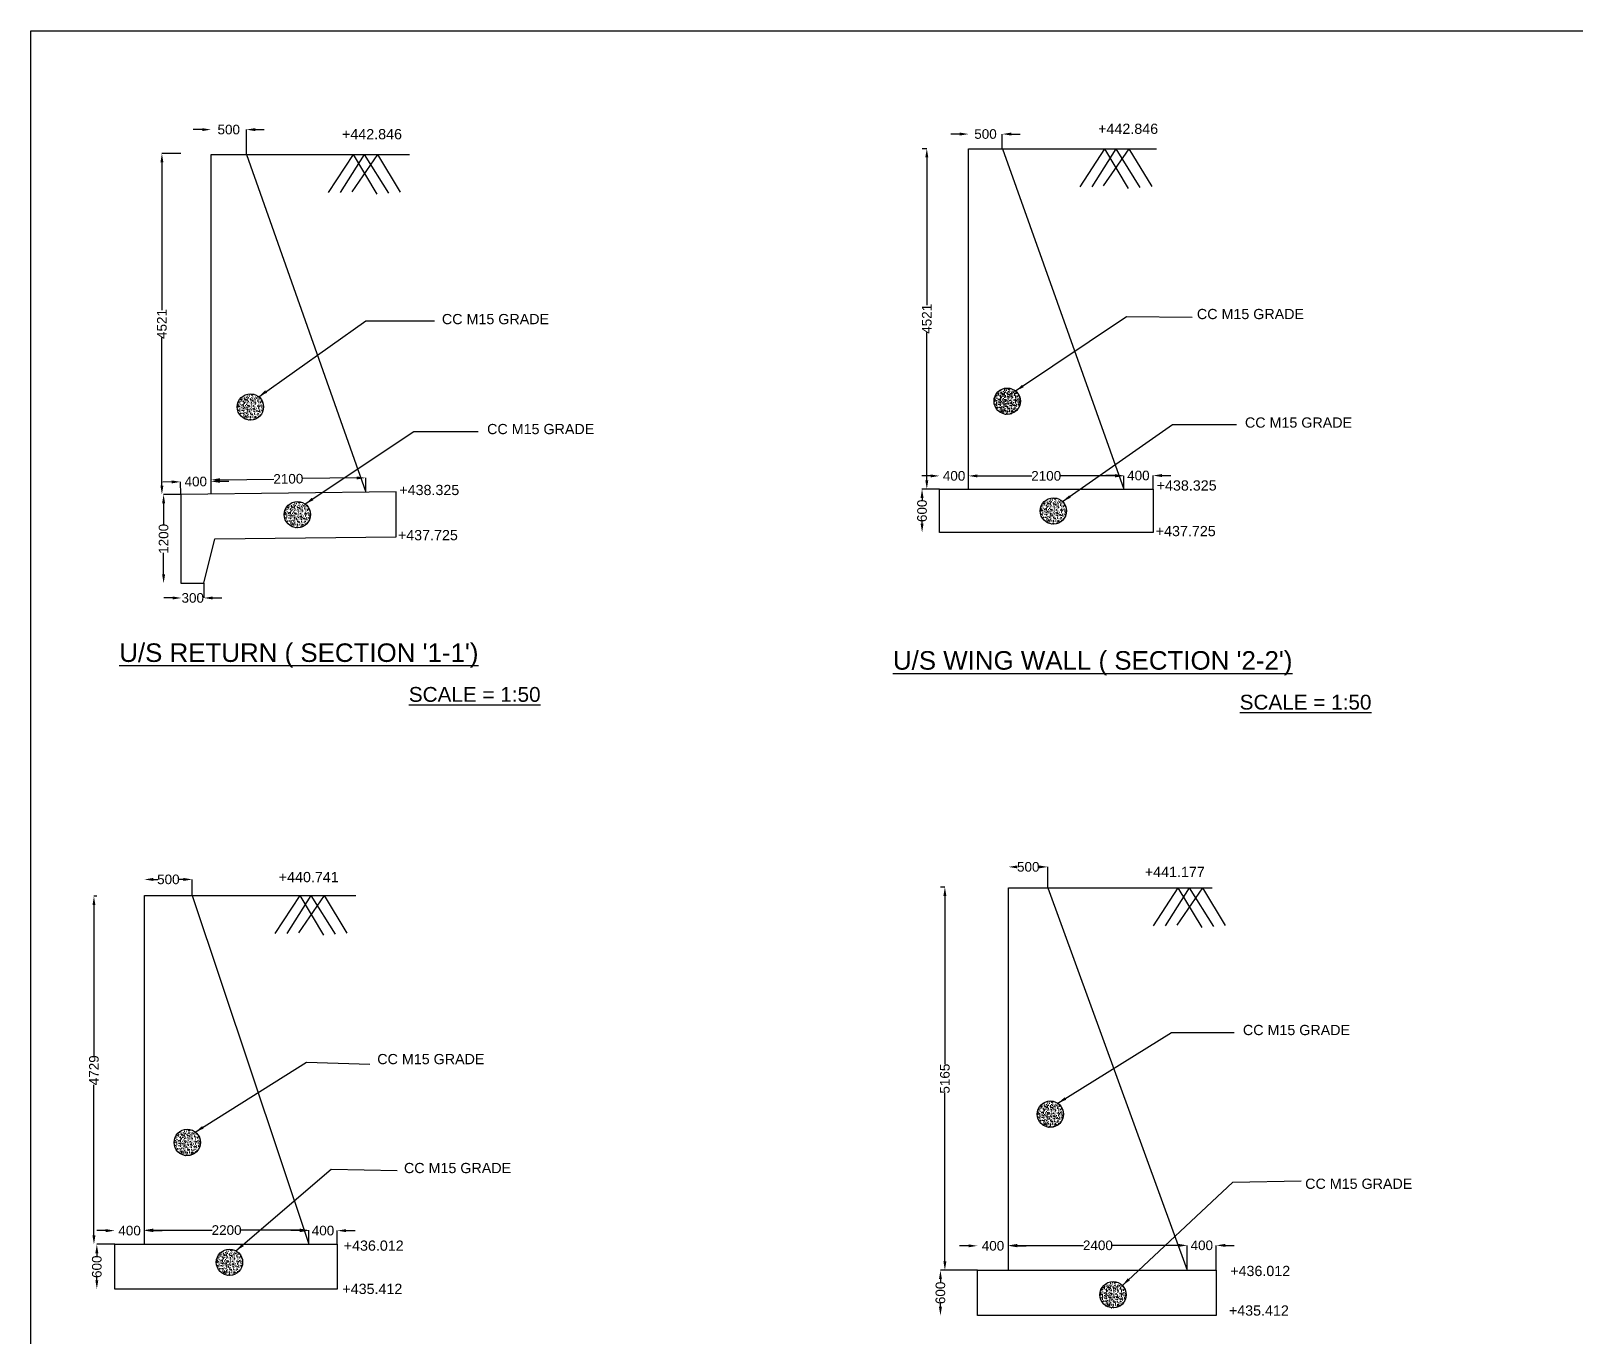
# Model space of a CAD drawing. Header units: millimetres. Extents: x 2050 to 43727, y 1397 to 31548.
# Drawn here: x 2050 to 22889, y 13936 to 31548 of the extents above; entities that cross this region are included whole.
import ezdxf

# ---------------------------------------------------------------- set-up
doc = ezdxf.new("R2010")
doc.units = ezdxf.units.MM
doc.header["$MEASUREMENT"] = 0
for name, color, linetype in [('DIM', 7, 'Continuous'), ('DWG', 7, 'Continuous'), ('TXT', 7, 'Continuous')]:
    doc.layers.add(name, color=color, linetype=linetype)
doc.styles.get("Standard").update_dxf_attribs({"font": 'arial.ttf'})
doc.dimstyles.new('Civil', dxfattribs={"dimtxt": 130, "dimasz": 120, "dimexe": 0.1, "dimexo": 0.0625, "dimgap": 0.09, "dimtad": 0, "dimdec": 0, "dimzin": 12, "dimdsep": 46, "dimtxsty": 'Standard', "dimcen": 0.1, "dimse1": 1, "dimadec": 0, "dimazin": 2, "dimtfac": 1, "dimtdec": 0, "dimtofl": 0, "dimtmove": 0, "dimatfit": 3, "dimfxl": 1, "dimfrac": 1, "dimtolj": 1, "dimtzin": 0, "dimarcsym": 0})

# ---------------------------------------------------------------- blocks, each defined once
blk = doc.blocks.new('*D2')
at = {"layer": 'Defpoints', "color": 0, "transparency": 16777216}
for p in [(4071, 25463), (4073, 25293), (4482, 25298)]:
    blk.add_point(p, dxfattribs=at)
at = {"layer": 'DIM', "color": 0, "lineweight": -2, "transparency": 16777216}
for p, q in [((3951, 25462), (3831, 25460)), ((4073, 25293), (4071, 25463)), ((4600, 25470), (4720, 25472))]:
    blk.add_line(p, q, dxfattribs=at)
at = {"layer": 'DIM', "color": 0, "transparency": 16777216}
for points in [[(3950, 25482), (3951, 25442), (4071, 25463)], [(4600, 25490), (4601, 25450), (4480, 25469)]]:
    blk.add_solid(points, dxfattribs=at)
at = {"layer": 'DIM', "color": 0, "transparency": 16777216, "insert": (4275, 25466), "char_height": 130, "attachment_point": 5, "rotation": 0.7259}
blk.add_mtext('\\A1;400', dxfattribs=at)
blk = doc.blocks.new('*D3')
at = {"layer": 'Defpoints', "color": 0, "transparency": 16777216}
for p in [(6568, 25517), (4482, 25298), (6570, 25325)]:
    blk.add_point(p, dxfattribs=at)
at = {"layer": 'DIM', "color": 0, "lineweight": -2, "transparency": 16777216}
for p, q in [((4600, 25492), (5329, 25501)), ((6448, 25515), (5719, 25506)), ((6570, 25325), (6568, 25517))]:
    blk.add_line(p, q, dxfattribs=at)
at = {"layer": 'DIM', "color": 0, "transparency": 16777216}
for points in [[(4600, 25512), (4600, 25472), (4480, 25490)], [(6448, 25535), (6448, 25495), (6568, 25517)]]:
    blk.add_solid(points, dxfattribs=at)
at = {"layer": 'DIM', "color": 0, "transparency": 16777216, "insert": (5524, 25503), "char_height": 130, "attachment_point": 5, "rotation": 0.7259}
blk.add_mtext('\\A1;2100', dxfattribs=at)
blk = doc.blocks.new('*D4')
at = {"layer": 'Defpoints', "color": 0, "transparency": 16777216}
for p in [(3841, 25293), (4073, 25293), (4073, 24094)]:
    blk.add_point(p, dxfattribs=at)
at = {"layer": 'DIM', "color": 0, "lineweight": -2, "transparency": 16777216}
for p, q in [((4073, 25293), (3841, 25293)), ((3841, 25173), (3841, 24881)), ((3841, 24214), (3841, 24506))]:
    blk.add_line(p, q, dxfattribs=at)
at = {"layer": 'DIM', "color": 0, "transparency": 16777216}
for points in [[(3821, 25173), (3861, 25173), (3841, 25293)], [(3821, 24214), (3861, 24214), (3841, 24094)]]:
    blk.add_solid(points, dxfattribs=at)
at = {"layer": 'DIM', "color": 0, "transparency": 16777216, "insert": (3841, 24694), "char_height": 130, "attachment_point": 5, "rotation": 90}
blk.add_mtext('\\A1;1200', dxfattribs=at)
blk = doc.blocks.new('*D5')
at = {"layer": 'Defpoints', "color": 0, "transparency": 16777216}
for p in [(3818, 29893), (4073, 29893), (4073, 25293)]:
    blk.add_point(p, dxfattribs=at)
at = {"layer": 'DIM', "color": 0, "lineweight": -2, "transparency": 16777216}
for p, q in [((4073, 29893), (3818, 29893)), ((3818, 29773), (3818, 27778)), ((3818, 25413), (3818, 27409))]:
    blk.add_line(p, q, dxfattribs=at)
at = {"layer": 'DIM', "color": 0, "transparency": 16777216}
for points in [[(3798, 29773), (3838, 29773), (3818, 29893)], [(3798, 25413), (3838, 25413), (3818, 25293)]]:
    blk.add_solid(points, dxfattribs=at)
at = {"layer": 'DIM', "color": 0, "transparency": 16777216, "insert": (3818, 27593), "char_height": 130, "attachment_point": 5, "rotation": 90}
blk.add_mtext('\\A1;4521', dxfattribs=at)
blk = doc.blocks.new('*D6')
at = {"layer": 'Defpoints', "color": 0, "transparency": 16777216}
for p in [(4958, 30216), (4482, 29879), (4958, 29879)]:
    blk.add_point(p, dxfattribs=at)
at = {"layer": 'DIM', "color": 0, "lineweight": -2, "transparency": 16777216}
for p, q in [((4362, 30216), (4242, 30216)), ((4958, 29879), (4958, 30216)), ((5078, 30216), (5198, 30216))]:
    blk.add_line(p, q, dxfattribs=at)
at = {"layer": 'DIM', "color": 0, "transparency": 16777216}
for points in [[(4362, 30236), (4362, 30196), (4482, 30216)], [(5078, 30236), (5078, 30196), (4958, 30216)]]:
    blk.add_solid(points, dxfattribs=at)
at = {"layer": 'DIM', "color": 0, "transparency": 16777216, "insert": (4720, 30216), "char_height": 130, "attachment_point": 5}
blk.add_mtext('\\A1;500', dxfattribs=at)
blk = doc.blocks.new('*D7')
at = {"layer": 'Defpoints', "color": 0, "transparency": 16777216}
for p in [(4083, 24094), (4385, 24094), (4385, 23896)]:
    blk.add_point(p, dxfattribs=at)
at = {"layer": 'DIM', "color": 0, "lineweight": -2, "transparency": 16777216}
for p, q in [((4385, 24094), (4385, 23896)), ((3963, 23896), (3843, 23896)), ((4505, 23896), (4625, 23896))]:
    blk.add_line(p, q, dxfattribs=at)
at = {"layer": 'DIM', "color": 0, "transparency": 16777216}
for points in [[(3963, 23916), (3963, 23876), (4083, 23896)], [(4505, 23916), (4505, 23876), (4385, 23896)]]:
    blk.add_solid(points, dxfattribs=at)
at = {"layer": 'DIM', "color": 0, "transparency": 16777216, "insert": (4234, 23896), "char_height": 130, "attachment_point": 5}
blk.add_mtext('\\A1;300', dxfattribs=at)
blk = doc.blocks.new('*D8')
at = {"layer": 'Defpoints', "color": 0, "transparency": 16777216}
for p in [(14704, 25543), (14312, 25365), (14704, 25365)]:
    blk.add_point(p, dxfattribs=at)
at = {"layer": 'DIM', "color": 0, "lineweight": -2, "transparency": 16777216}
for p, q in [((14192, 25543), (14072, 25543)), ((14704, 25365), (14704, 25543)), ((14824, 25543), (14944, 25543))]:
    blk.add_line(p, q, dxfattribs=at)
at = {"layer": 'DIM', "color": 0, "transparency": 16777216}
for points in [[(14192, 25563), (14192, 25523), (14312, 25543)], [(14824, 25563), (14824, 25523), (14704, 25543)]]:
    blk.add_solid(points, dxfattribs=at)
at = {"layer": 'DIM', "color": 0, "transparency": 16777216, "insert": (14508, 25543), "char_height": 130, "attachment_point": 5}
blk.add_mtext('\\A1;400', dxfattribs=at)
blk = doc.blocks.new('*D9')
at = {"layer": 'Defpoints', "color": 0, "transparency": 16777216}
for p in [(16798, 25543), (14704, 25365), (16798, 25365)]:
    blk.add_point(p, dxfattribs=at)
at = {"layer": 'DIM', "color": 0, "lineweight": -2, "transparency": 16777216}
for p, q in [((14824, 25543), (15556, 25543)), ((16678, 25543), (15946, 25543)), ((16798, 25365), (16798, 25543))]:
    blk.add_line(p, q, dxfattribs=at)
at = {"layer": 'DIM', "color": 0, "transparency": 16777216}
for points in [[(14824, 25563), (14824, 25523), (14704, 25543)], [(16678, 25563), (16678, 25523), (16798, 25543)]]:
    blk.add_solid(points, dxfattribs=at)
at = {"layer": 'DIM', "color": 0, "transparency": 16777216, "insert": (15751, 25543), "char_height": 130, "attachment_point": 5}
blk.add_mtext('\\A1;2100', dxfattribs=at)
blk = doc.blocks.new('*D10')
at = {"layer": 'Defpoints', "color": 0, "transparency": 16777216}
for p in [(17193, 25548), (16798, 25365), (17193, 25365)]:
    blk.add_point(p, dxfattribs=at)
at = {"layer": 'DIM', "color": 0, "lineweight": -2, "transparency": 16777216}
for p, q in [((16678, 25548), (16558, 25548)), ((17193, 25365), (17193, 25548)), ((17313, 25548), (17433, 25548))]:
    blk.add_line(p, q, dxfattribs=at)
at = {"layer": 'DIM', "color": 0, "transparency": 16777216}
for points in [[(16678, 25568), (16678, 25528), (16798, 25548)], [(17313, 25568), (17313, 25528), (17193, 25548)]]:
    blk.add_solid(points, dxfattribs=at)
at = {"layer": 'DIM', "color": 0, "transparency": 16777216, "insert": (16995, 25548), "char_height": 130, "attachment_point": 5}
blk.add_mtext('\\A1;400', dxfattribs=at)
blk = doc.blocks.new('*D11')
at = {"layer": 'Defpoints', "color": 0, "transparency": 16777216}
for p in [(14076, 25365), (14312, 25365), (14312, 24779)]:
    blk.add_point(p, dxfattribs=at)
at = {"layer": 'DIM', "color": 0, "lineweight": -2, "transparency": 16777216}
for p, q in [((14312, 25365), (14075, 25365)), ((14076, 25245), (14076, 25216)), ((14076, 24899), (14076, 24928))]:
    blk.add_line(p, q, dxfattribs=at)
at = {"layer": 'DIM', "color": 0, "transparency": 16777216}
for points in [[(14056, 25245), (14096, 25245), (14076, 25365)], [(14056, 24899), (14096, 24899), (14076, 24779)]]:
    blk.add_solid(points, dxfattribs=at)
at = {"layer": 'DIM', "color": 0, "transparency": 16777216, "insert": (14076, 25072), "char_height": 130, "attachment_point": 5, "rotation": 90}
blk.add_mtext('\\A1;600', dxfattribs=at)
blk = doc.blocks.new('*D12')
at = {"layer": 'Defpoints', "color": 0, "transparency": 16777216}
for p in [(14075, 29961), (14140, 29961), (14075, 25365)]:
    blk.add_point(p, dxfattribs=at)
at = {"layer": 'DIM', "color": 0, "lineweight": -2, "transparency": 16777216}
for p, q in [((14076, 29961), (14140, 29961)), ((14140, 29841), (14140, 27848)), ((14140, 25485), (14140, 27479))]:
    blk.add_line(p, q, dxfattribs=at)
at = {"layer": 'DIM', "color": 0, "transparency": 16777216}
for points in [[(14120, 29841), (14160, 29841), (14140, 29961)], [(14120, 25485), (14160, 25485), (14140, 25365)]]:
    blk.add_solid(points, dxfattribs=at)
at = {"layer": 'DIM', "color": 0, "transparency": 16777216, "insert": (14140, 27663), "char_height": 130, "attachment_point": 5, "rotation": 90}
blk.add_mtext('\\A1;4521', dxfattribs=at)
blk = doc.blocks.new('*D13')
at = {"layer": 'Defpoints', "color": 0, "transparency": 16777216}
for p in [(15159, 30156), (14704, 29958), (15159, 29958)]:
    blk.add_point(p, dxfattribs=at)
at = {"layer": 'DIM', "color": 0, "lineweight": -2, "transparency": 16777216}
for p, q in [((14584, 30156), (14464, 30156)), ((15159, 29958), (15159, 30156)), ((15279, 30156), (15399, 30156))]:
    blk.add_line(p, q, dxfattribs=at)
at = {"layer": 'DIM', "color": 0, "transparency": 16777216}
for points in [[(14584, 30176), (14584, 30136), (14704, 30156)], [(15279, 30176), (15279, 30136), (15159, 30156)]]:
    blk.add_solid(points, dxfattribs=at)
at = {"layer": 'DIM', "color": 0, "transparency": 16777216, "insert": (14932, 30156), "char_height": 130, "attachment_point": 5}
blk.add_mtext('\\A1;500', dxfattribs=at)
blk = doc.blocks.new('*D20')
at = {"layer": 'Defpoints', "color": 0, "transparency": 16777216}
for p in [(2940, 15175), (3181, 15175), (3181, 14570)]:
    blk.add_point(p, dxfattribs=at)
at = {"layer": 'DIM', "color": 0, "lineweight": -2, "transparency": 16777216}
for p, q in [((3181, 15175), (2940, 15175)), ((2940, 15055), (2940, 15016)), ((2940, 14690), (2940, 14729))]:
    blk.add_line(p, q, dxfattribs=at)
at = {"layer": 'DIM', "color": 0, "transparency": 16777216}
for points in [[(2920, 15055), (2960, 15055), (2940, 15175)], [(2920, 14690), (2960, 14690), (2940, 14570)]]:
    blk.add_solid(points, dxfattribs=at)
at = {"layer": 'DIM', "color": 0, "transparency": 16777216, "insert": (2940, 14872), "char_height": 130, "attachment_point": 5, "rotation": 90}
blk.add_mtext('\\A1;600', dxfattribs=at)
blk = doc.blocks.new('*D21')
at = {"layer": 'Defpoints', "color": 0, "transparency": 16777216}
for p in [(3582, 15359), (3181, 15175), (3582, 15175)]:
    blk.add_point(p, dxfattribs=at)
at = {"layer": 'DIM', "color": 0, "lineweight": -2, "transparency": 16777216}
for p, q in [((3061, 15359), (2941, 15359)), ((3582, 15175), (3582, 15359)), ((3702, 15359), (3822, 15359))]:
    blk.add_line(p, q, dxfattribs=at)
at = {"layer": 'DIM', "color": 0, "transparency": 16777216}
for points in [[(3061, 15379), (3061, 15339), (3181, 15359)], [(3702, 15379), (3702, 15339), (3582, 15359)]]:
    blk.add_solid(points, dxfattribs=at)
at = {"layer": 'DIM', "color": 0, "transparency": 16777216, "insert": (3382, 15359), "char_height": 130, "attachment_point": 5}
blk.add_mtext('\\A1;400', dxfattribs=at)
blk = doc.blocks.new('*D22')
at = {"layer": 'Defpoints', "color": 0, "transparency": 16777216}
for p in [(5799, 15366), (3582, 15175), (5799, 15175)]:
    blk.add_point(p, dxfattribs=at)
at = {"layer": 'DIM', "color": 0, "lineweight": -2, "transparency": 16777216}
for p, q in [((3702, 15366), (4495, 15366)), ((5679, 15366), (4886, 15366)), ((5799, 15175), (5799, 15366))]:
    blk.add_line(p, q, dxfattribs=at)
at = {"layer": 'DIM', "color": 0, "transparency": 16777216}
for points in [[(3702, 15386), (3702, 15346), (3582, 15366)], [(5679, 15386), (5679, 15346), (5799, 15366)]]:
    blk.add_solid(points, dxfattribs=at)
at = {"layer": 'DIM', "color": 0, "transparency": 16777216, "insert": (4691, 15366), "char_height": 130, "attachment_point": 5}
blk.add_mtext('\\A1;2200', dxfattribs=at)
blk = doc.blocks.new('*D23')
at = {"layer": 'Defpoints', "color": 0, "transparency": 16777216}
for p in [(6184, 15359), (5799, 15175), (6184, 15175)]:
    blk.add_point(p, dxfattribs=at)
at = {"layer": 'DIM', "color": 0, "lineweight": -2, "transparency": 16777216}
for p, q in [((5679, 15359), (5559, 15359)), ((6184, 15175), (6184, 15359)), ((6304, 15359), (6424, 15359))]:
    blk.add_line(p, q, dxfattribs=at)
at = {"layer": 'DIM', "color": 0, "transparency": 16777216}
for points in [[(5679, 15379), (5679, 15339), (5799, 15359)], [(6304, 15379), (6304, 15339), (6184, 15359)]]:
    blk.add_solid(points, dxfattribs=at)
at = {"layer": 'DIM', "color": 0, "transparency": 16777216, "insert": (5992, 15359), "char_height": 130, "attachment_point": 5}
blk.add_mtext('\\A1;400', dxfattribs=at)
blk = doc.blocks.new('*D24')
at = {"layer": 'Defpoints', "color": 0, "transparency": 16777216}
for p in [(2901, 19871), (2940, 19871), (2940, 15175)]:
    blk.add_point(p, dxfattribs=at)
at = {"layer": 'DIM', "color": 0, "lineweight": -2, "transparency": 16777216}
for p, q in [((2940, 19871), (2901, 19871)), ((2901, 19751), (2901, 17720)), ((2901, 15295), (2901, 17326))]:
    blk.add_line(p, q, dxfattribs=at)
at = {"layer": 'DIM', "color": 0, "transparency": 16777216}
for points in [[(2881, 19751), (2921, 19751), (2901, 19871)], [(2881, 15295), (2921, 15295), (2901, 15175)]]:
    blk.add_solid(points, dxfattribs=at)
at = {"layer": 'DIM', "color": 0, "transparency": 16777216, "insert": (2901, 17523), "char_height": 130, "attachment_point": 5, "rotation": 90}
blk.add_mtext('\\A1;4729', dxfattribs=at)
blk = doc.blocks.new('*D25')
at = {"layer": 'Defpoints', "color": 0, "transparency": 16777216}
for p in [(4227, 20098), (3582, 19882), (4227, 19882)]:
    blk.add_point(p, dxfattribs=at)
at = {"layer": 'DIM', "color": 0, "lineweight": -2, "transparency": 16777216}
for p, q in [((3702, 20098), (3761, 20098)), ((4107, 20098), (4048, 20098)), ((4227, 19882), (4227, 20098))]:
    blk.add_line(p, q, dxfattribs=at)
at = {"layer": 'DIM', "color": 0, "transparency": 16777216}
for points in [[(3702, 20118), (3702, 20078), (3582, 20098)], [(4107, 20118), (4107, 20078), (4227, 20098)]]:
    blk.add_solid(points, dxfattribs=at)
at = {"layer": 'DIM', "color": 0, "transparency": 16777216, "insert": (3905, 20098), "char_height": 130, "attachment_point": 5}
blk.add_mtext('\\A1;500', dxfattribs=at)
blk = doc.blocks.new('*D26')
at = {"layer": 'Defpoints', "color": 0, "transparency": 16777216}
for p in [(14324, 14825), (14823, 14825), (14823, 14213)]:
    blk.add_point(p, dxfattribs=at)
at = {"layer": 'DIM', "color": 0, "lineweight": -2, "transparency": 16777216}
for p, q in [((14823, 14825), (14324, 14825)), ((14324, 14705), (14324, 14663)), ((14324, 14333), (14324, 14376))]:
    blk.add_line(p, q, dxfattribs=at)
at = {"layer": 'DIM', "color": 0, "transparency": 16777216}
for points in [[(14304, 14705), (14344, 14705), (14324, 14825)], [(14304, 14333), (14344, 14333), (14324, 14213)]]:
    blk.add_solid(points, dxfattribs=at)
at = {"layer": 'DIM', "color": 0, "transparency": 16777216, "insert": (14324, 14519), "char_height": 130, "attachment_point": 5, "rotation": 90}
blk.add_mtext('\\A1;600', dxfattribs=at)
blk = doc.blocks.new('*D27')
at = {"layer": 'Defpoints', "color": 0, "transparency": 16777216}
for p in [(15243, 15154), (14823, 14825), (15243, 14825)]:
    blk.add_point(p, dxfattribs=at)
at = {"layer": 'DIM', "color": 0, "lineweight": -2, "transparency": 16777216}
for p, q in [((14703, 15154), (14583, 15154)), ((15243, 14825), (15243, 15154)), ((15363, 15154), (15483, 15154))]:
    blk.add_line(p, q, dxfattribs=at)
at = {"layer": 'DIM', "color": 0, "transparency": 16777216}
for points in [[(14703, 15174), (14703, 15134), (14823, 15154)], [(15363, 15174), (15363, 15134), (15243, 15154)]]:
    blk.add_solid(points, dxfattribs=at)
at = {"layer": 'DIM', "color": 0, "transparency": 16777216, "insert": (15033, 15154), "char_height": 130, "attachment_point": 5}
blk.add_mtext('\\A1;400', dxfattribs=at)
blk = doc.blocks.new('*D28')
at = {"layer": 'Defpoints', "color": 0, "transparency": 16777216}
for p in [(17654, 15160), (15243, 14825), (17654, 14825)]:
    blk.add_point(p, dxfattribs=at)
at = {"layer": 'DIM', "color": 0, "lineweight": -2, "transparency": 16777216}
for p, q in [((15363, 15160), (16254, 15160)), ((17534, 15160), (16644, 15160)), ((17654, 14825), (17654, 15160))]:
    blk.add_line(p, q, dxfattribs=at)
at = {"layer": 'DIM', "color": 0, "transparency": 16777216}
for points in [[(15363, 15180), (15363, 15140), (15243, 15160)], [(17534, 15180), (17534, 15140), (17654, 15160)]]:
    blk.add_solid(points, dxfattribs=at)
at = {"layer": 'DIM', "color": 0, "transparency": 16777216, "insert": (16449, 15160), "char_height": 130, "attachment_point": 5}
blk.add_mtext('\\A1;2400', dxfattribs=at)
blk = doc.blocks.new('*D29')
at = {"layer": 'Defpoints', "color": 0, "transparency": 16777216}
for p in [(18047, 15160), (17654, 14825), (18047, 14825)]:
    blk.add_point(p, dxfattribs=at)
at = {"layer": 'DIM', "color": 0, "lineweight": -2, "transparency": 16777216}
for p, q in [((17534, 15160), (17414, 15160)), ((18047, 14825), (18047, 15160)), ((18167, 15160), (18287, 15160))]:
    blk.add_line(p, q, dxfattribs=at)
at = {"layer": 'DIM', "color": 0, "transparency": 16777216}
for points in [[(17534, 15180), (17534, 15140), (17654, 15160)], [(18167, 15180), (18167, 15140), (18047, 15160)]]:
    blk.add_solid(points, dxfattribs=at)
at = {"layer": 'DIM', "color": 0, "transparency": 16777216, "insert": (17851, 15160), "char_height": 130, "attachment_point": 5}
blk.add_mtext('\\A1;400', dxfattribs=at)
blk = doc.blocks.new('*D30')
at = {"layer": 'Defpoints', "color": 0, "transparency": 16777216}
for p in [(14324, 19996), (14384, 19996), (14324, 14825)]:
    blk.add_point(p, dxfattribs=at)
at = {"layer": 'DIM', "color": 0, "lineweight": -2, "transparency": 16777216}
for p, q in [((14324, 19996), (14385, 19996)), ((14384, 19876), (14384, 17605)), ((14384, 14945), (14384, 17216))]:
    blk.add_line(p, q, dxfattribs=at)
at = {"layer": 'DIM', "color": 0, "transparency": 16777216}
for points in [[(14364, 19876), (14404, 19876), (14384, 19996)], [(14364, 14945), (14404, 14945), (14384, 14825)]]:
    blk.add_solid(points, dxfattribs=at)
at = {"layer": 'DIM', "color": 0, "transparency": 16777216, "insert": (14384, 17410), "char_height": 130, "attachment_point": 5, "rotation": 90}
blk.add_mtext('\\A1;5165', dxfattribs=at)
blk = doc.blocks.new('*D37')
at = {"layer": 'Defpoints', "color": 0, "transparency": 16777216}
for p in [(15775, 20267), (15243, 19985), (15775, 19985)]:
    blk.add_point(p, dxfattribs=at)
at = {"layer": 'DIM', "color": 0, "lineweight": -2, "transparency": 16777216}
for p, q in [((15363, 20267), (15365, 20267)), ((15655, 20267), (15652, 20267)), ((15775, 19985), (15775, 20267))]:
    blk.add_line(p, q, dxfattribs=at)
at = {"layer": 'DIM', "color": 0, "transparency": 16777216}
for points in [[(15363, 20287), (15363, 20247), (15243, 20267)], [(15655, 20287), (15655, 20247), (15775, 20267)]]:
    blk.add_solid(points, dxfattribs=at)
at = {"layer": 'DIM', "color": 0, "transparency": 16777216, "insert": (15509, 20267), "char_height": 130, "attachment_point": 5}
blk.add_mtext('\\A1;500', dxfattribs=at)

msp = doc.modelspace()

# ---------------------------------------------------------------- hatches: boundary and pattern name
at = {"layer": 'DWG'}
h = msp.add_hatch(dxfattribs=at)
h.set_pattern_fill('AR-CONC', color=256, scale=10)
h.set_pattern_definition([(50, (9578.74, 1530.426), (71.72602, -6.27521), [7.5, -82.5]), (355, (9578.74, 1530.426), (-13.87513, 75.21921), [6, -66]), (100.45144, (9584.715, 1529.9), (57.85088, 68.944), [6.37402, -70.11421]), (46.1842, (9578.74, 1550.43), (106.72413, -16.55193), [11.25, -123.75]), (96.63564, (9587.63, 1549.05), (93.4662, 97.41186), [9.56103, -105.17138]), (351.18416, (9578.74, 1550.43), (93.4662, 97.41186), [9, -99]), (21, (9588.74, 1545.426), (59.6907, -40.26189), [7.5, -82.5]), (326, (9588.74, 1545.426), (24.33153, 72.515), [6, -66]), (71.45144, (9593.71, 1542.07), (84.02224, 32.25312), [6.37402, -70.11421]), (37.5, (9578.738, 1530.426), (1.215986, 33.289385), [0, -65.2, 0, -67, 0, -66.25]), (7.5, (9578.738, 1530.426), (26.306954, 39.44117), [0, -38.2, 0, -63.7, 0, -25.25]), (327.5, (9556.438, 1530.426), (53.382244, -2.255487), [0, -25, 0, -78, 0, -103.5]), (317.5, (9546.438, 1530.426), (58.31862, 10.0105), [0, -32.5, 0, -51.8, 0, -73.5])])
h.paths.add_polyline_path([(15047.4, 26551.6, 1), (15402.6, 26551.6, 1)])
h = msp.add_hatch(dxfattribs=at)
h.set_pattern_fill('AR-CONC', color=256, scale=10)
h.set_pattern_definition([(50, (-633.68, 1452.93), (71.72602, -6.27521), [7.5, -82.5]), (355, (-633.68, 1452.93), (-13.87513, 75.21921), [6, -66]), (100.45144, (-627.7, 1452.41), (57.85088, 68.944), [6.37402, -70.11421]), (46.1842, (-633.68, 1472.93), (106.72413, -16.55193), [11.25, -123.75]), (96.63564, (-624.78, 1471.55), (93.4662, 97.41186), [9.56103, -105.17138]), (351.18416, (-633.68, 1472.93), (93.4662, 97.41186), [9, -99]), (21, (-623.68, 1467.93), (59.6907, -40.26189), [7.5, -82.5]), (326, (-623.68, 1467.93), (24.33153, 72.515), [6, -66]), (71.45144, (-618.7, 1464.58), (84.02224, 32.25312), [6.37402, -70.11421]), (37.5, (-633.678, 1452.932), (1.215986, 33.289385), [0, -65.2, 0, -67, 0, -66.25]), (7.5, (-633.678, 1452.93), (26.306954, 39.44117), [0, -38.2, 0, -63.7, 0, -25.25]), (327.5, (-655.978, 1452.932), (53.382244, -2.255487), [0, -25, 0, -78, 0, -103.5]), (317.5, (-665.98, 1452.93), (58.31862, 10.0105), [0, -32.5, 0, -51.8, 0, -73.5])])
h.paths.add_polyline_path([(4835, 26474.1, 1), (5190.1, 26474.1, 1)])
h = msp.add_hatch(dxfattribs=at)
h.set_pattern_fill('AR-CONC', color=256, scale=10)
h.set_pattern_definition([(50, (10201.784, 49.56), (71.72602, -6.27521), [7.5, -82.5]), (355, (10201.784, 49.56), (-13.87513, 75.21921), [6, -66]), (100.45144, (10207.76, 49.036), (57.85088, 68.944), [6.37402, -70.11421]), (46.1842, (10201.78, 69.56), (106.72413, -16.55193), [11.25, -123.75]), (96.63564, (10210.68, 68.18), (93.4662, 97.41186), [9.56103, -105.17138]), (351.18416, (10201.78, 69.56), (93.4662, 97.41186), [9, -99]), (21, (10211.784, 64.56), (59.6907, -40.26189), [7.5, -82.5]), (326, (10211.784, 64.56), (24.33153, 72.515), [6, -66]), (71.45144, (10216.76, 61.204), (84.02224, 32.25312), [6.37402, -70.11421]), (37.5, (10201.784, 49.56), (1.215986, 33.289385), [0, -65.2, 0, -67, 0, -66.25]), (7.5, (10201.784, 49.56), (26.306954, 39.44117), [0, -38.2, 0, -63.7, 0, -25.25]), (327.5, (10179.484, 49.56), (53.382244, -2.255487), [0, -25, 0, -78, 0, -103.5]), (317.5, (10169.484, 49.56), (58.31862, 10.0105), [0, -32.5, 0, -51.8, 0, -73.5])])
h.paths.add_polyline_path([(15670.4, 25070.7, 1), (16025.6, 25070.7, 1)])
h = msp.add_hatch(dxfattribs=at)
h.set_pattern_fill('AR-CONC', color=256, scale=10)
h.set_pattern_definition([(50, (0, 0), (71.72602, -6.27521), [7.5, -82.5]), (355, (0, 0), (-13.87513, 75.21921), [6, -66]), (100.45144, (5.98, -0.52), (57.85088, 68.944), [6.37402, -70.11421]), (46.1842, (0, 20), (106.72413, -16.55193), [11.25, -123.75]), (96.63564, (8.89, 18.62), (93.4662, 97.41186), [9.56103, -105.17138]), (351.18416, (0, 20), (93.4662, 97.41186), [9, -99]), (21, (10, 15), (59.6907, -40.26189), [7.5, -82.5]), (326, (10, 15), (24.33153, 72.515), [6, -66]), (71.45144, (14.974, 11.645), (84.02224, 32.25312), [6.37402, -70.11421]), (37.5, (0, 0), (1.215986, 33.289385), [0, -65.2, 0, -67, 0, -66.25]), (7.5, (0, 0), (26.306954, 39.44117), [0, -38.2, 0, -63.7, 0, -25.25]), (327.5, (-22.3, 0), (53.382244, -2.255487), [0, -25, 0, -78, 0, -103.5]), (317.5, (-32.3, 0), (58.31862, 10.0105), [0, -32.5, 0, -51.8, 0, -73.5])])
h.paths.add_polyline_path([(5468.6, 25021.2, 1), (5823.8, 25021.2, 1)])
h = msp.add_hatch(dxfattribs=at)
h.set_pattern_fill('AR-CONC', color=256, scale=10)
h.set_pattern_definition([(50, (10161.66, -8090.035), (71.72602, -6.27521), [7.5, -82.5]), (355, (10161.66, -8090.035), (-13.87513, 75.21921), [6, -66]), (100.45144, (10167.636, -8090.56), (57.85088, 68.944), [6.37402, -70.11421]), (46.1842, (10161.66, -8070.035), (106.72413, -16.55193), [11.25, -123.75]), (96.63564, (10170.55, -8071.41), (93.4662, 97.41186), [9.56103, -105.17138]), (351.18416, (10161.66, -8070.03), (93.4662, 97.41186), [9, -99]), (21, (10171.66, -8075.035), (59.6907, -40.26189), [7.5, -82.5]), (326, (10171.66, -8075.035), (24.33153, 72.515), [6, -66]), (71.45144, (10176.63, -8078.39), (84.02224, 32.25312), [6.37402, -70.11421]), (37.5, (10161.659, -8090.035), (1.215986, 33.289385), [0, -65.2, 0, -67, 0, -66.25]), (7.5, (10161.66, -8090.035), (26.306954, 39.44117), [0, -38.2, 0, -63.7, 0, -25.25]), (327.5, (10139.359, -8090.035), (53.382244, -2.255487), [0, -25, 0, -78, 0, -103.5]), (317.5, (10129.36, -8090.035), (58.31862, 10.0105), [0, -32.5, 0, -51.8, 0, -73.5])])
h.paths.add_polyline_path([(15630.3, 16931.1, 1), (15985.5, 16931.1, 1)])
h = msp.add_hatch(dxfattribs=at)
h.set_pattern_fill('AR-CONC', color=256, scale=10)
h.set_pattern_definition([(50, (-1486.34, -8472.21), (71.72602, -6.27521), [7.5, -82.5]), (355, (-1486.34, -8472.21), (-13.87513, 75.21921), [6, -66]), (100.45144, (-1480.36, -8472.73), (57.85088, 68.944), [6.37402, -70.11421]), (46.1842, (-1486.34, -8452.21), (106.72413, -16.55193), [11.25, -123.75]), (96.63564, (-1477.45, -8453.59), (93.4662, 97.41186), [9.56103, -105.17138]), (351.18416, (-1486.34, -8452.21), (93.4662, 97.41186), [9, -99]), (21, (-1476.34, -8457.21), (59.6907, -40.26189), [7.5, -82.5]), (326, (-1476.34, -8457.21), (24.33153, 72.515), [6, -66]), (71.45144, (-1471.365, -8460.56), (84.02224, 32.25312), [6.37402, -70.11421]), (37.5, (-1486.34, -8472.207), (1.215986, 33.289385), [0, -65.2, 0, -67, 0, -66.25]), (7.5, (-1486.34, -8472.207), (26.306954, 39.44117), [0, -38.2, 0, -63.7, 0, -25.25]), (327.5, (-1508.64, -8472.207), (53.382244, -2.255487), [0, -25, 0, -78, 0, -103.5]), (317.5, (-1518.64, -8472.207), (58.31862, 10.0105), [0, -32.5, 0, -51.8, 0, -73.5])])
h.paths.add_polyline_path([(3982.3, 16549, 1), (4337.5, 16549, 1)])
h = msp.add_hatch(dxfattribs=at)
h.set_pattern_fill('AR-CONC', color=256, scale=10)
h.set_pattern_definition([(50, (-916.57, -10089.09), (71.72602, -6.27521), [7.5, -82.5]), (355, (-916.57, -10089.09), (-13.87513, 75.21921), [6, -66]), (100.45144, (-910.594, -10089.61), (57.85088, 68.944), [6.37402, -70.11421]), (46.1842, (-916.57, -10069.09), (106.72413, -16.55193), [11.25, -123.75]), (96.63564, (-907.68, -10070.47), (93.4662, 97.41186), [9.56103, -105.17138]), (351.18416, (-916.57, -10069.09), (93.4662, 97.41186), [9, -99]), (21, (-906.57, -10074.09), (59.6907, -40.26189), [7.5, -82.5]), (326, (-906.57, -10074.09), (24.33153, 72.515), [6, -66]), (71.45144, (-901.6, -10077.445), (84.02224, 32.25312), [6.37402, -70.11421]), (37.5, (-916.572, -10089.09), (1.215986, 33.289385), [0, -65.2, 0, -67, 0, -66.25]), (7.5, (-916.57, -10089.09), (26.306954, 39.44117), [0, -38.2, 0, -63.7, 0, -25.25]), (327.5, (-938.872, -10089.09), (53.382244, -2.255487), [0, -25, 0, -78, 0, -103.5]), (317.5, (-948.87, -10089.09), (58.31862, 10.0105), [0, -32.5, 0, -51.8, 0, -73.5])])
h.paths.add_polyline_path([(4552.1, 14932.1, 1), (4907.2, 14932.1, 1)])
h = msp.add_hatch(dxfattribs=at)
h.set_pattern_fill('AR-CONC', color=256, scale=10)
h.set_pattern_definition([(50, (11007.495, -10527.425), (71.72602, -6.27521), [7.5, -82.5]), (355, (11007.495, -10527.425), (-13.87513, 75.21921), [6, -66]), (100.45144, (11013.47, -10527.95), (57.85088, 68.944), [6.37402, -70.11421]), (46.1842, (11007.495, -10507.425), (106.72413, -16.55193), [11.25, -123.75]), (96.63564, (11016.39, -10508.8), (93.4662, 97.41186), [9.56103, -105.17138]), (351.18416, (11007.5, -10507.43), (93.4662, 97.41186), [9, -99]), (21, (11017.495, -10512.425), (59.6907, -40.26189), [7.5, -82.5]), (326, (11017.495, -10512.425), (24.33153, 72.515), [6, -66]), (71.45144, (11022.47, -10515.78), (84.02224, 32.25312), [6.37402, -70.11421]), (37.5, (11007.495, -10527.425), (1.215986, 33.289385), [0, -65.2, 0, -67, 0, -66.25]), (7.5, (11007.495, -10527.425), (26.306954, 39.44117), [0, -38.2, 0, -63.7, 0, -25.25]), (327.5, (10985.195, -10527.425), (53.382244, -2.255487), [0, -25, 0, -78, 0, -103.5]), (317.5, (10975.195, -10527.425), (58.31862, 10.0105), [0, -32.5, 0, -51.8, 0, -73.5])])
h.paths.add_polyline_path([(16476.1, 14493.7, 1), (16831.3, 14493.7, 1)])

# ---------------------------------------------------------------- linework, layer by layer
msp.add_lwpolyline([(43727.3, 1396.7), (2050, 1396.7), (2050, 31548.1), (43727.3, 31548.1)], close=True)
for points in [[(4482.5, 25298.4), (4482.5, 29879.2), (7159.8, 29879.2)], [(4958.4, 29879.2), (6570.2, 25324.8)], [(6397.5, 29879.2), (6063.7, 29367.4)], [(6549.5, 29879.2), (6225.7, 29367.4)], [(6727.9, 29879.2), (6381, 29377.3)], [(6397.5, 29879.2), (6718, 29344.3)], [(6549.5, 29879.2), (6876.6, 29357.5)], [(6727.9, 29879.2), (7035.2, 29370.7)], [(14704.2, 25365.4), (14704.2, 29957.7), (17239.1, 29957.7)], [(15159.3, 29957.7), (16798, 25365.4)], [(16537.7, 29957.7), (16204, 29445.9)], [(16689.7, 29957.7), (16365.9, 29445.9)], [(16868.1, 29957.7), (16521.2, 29455.8)], [(16537.7, 29957.7), (16858.2, 29422.8)], [(16689.7, 29957.7), (17016.8, 29436)], [(16868.1, 29957.7), (17175.4, 29449.2)], [(3582.1, 15175.1), (3582.1, 19881.6), (6435.8, 19881.6)], [(4226.9, 19881.6), (5799, 15175.1)], [(5677.2, 19881.6), (5343.5, 19369.8)], [(5829.2, 19881.6), (5505.4, 19369.8)], [(6007.7, 19881.6), (5660.7, 19379.7)], [(5677.2, 19881.6), (5997.8, 19346.7)], [(5829.2, 19881.6), (6156.4, 19359.9)], [(6007.7, 19881.6), (6315, 19373.1)], [(15242.9, 14825.4), (15242.9, 19985.1), (17989.4, 19985.1)], [(15774.8, 19985.1), (17654.5, 14825.4)], [(17529.5, 19985.1), (17195.8, 19473.3)], [(17681.5, 19985.1), (17357.7, 19473.3)], [(17860, 19985.1), (17513, 19483.2)], [(17529.5, 19985.1), (17850, 19450.2)], [(17681.5, 19985.1), (18008.6, 19463.4)], [(17860, 19985.1), (18167.2, 19476.6)]]:
    msp.add_lwpolyline(points, dxfattribs=at)
for points in [[(4082.7, 24094), (4384.6, 24094), (4532.2, 24693.6), (6980.7, 24720.4), (6980.7, 25330.1), (4072.7, 25293.2), (4072.7, 24094)], [(14312.3, 25365.4), (17192.6, 25365.4), (17192.6, 24779.1), (14312.3, 24779.1)], [(3181.1, 15175.1), (6184.3, 15175.1), (6184.3, 14569.8), (3181.1, 14569.8)], [(14822.8, 14825.4), (18046.8, 14825.4), (18046.8, 14213.5), (14822.8, 14213.5)]]:
    msp.add_lwpolyline(points, close=True, dxfattribs=at)
for centre in [(15225, 26551.6), (5012.6, 26474.1), (15848, 25070.7), (5646.2, 25021.2), (15807.9, 16931.1), (4159.9, 16549), (4729.7, 14932.1), (16653.7, 14493.7)]:
    msp.add_circle(centre, 177.6, dxfattribs=at)

# ---------------------------------------------------------------- texts
at = {"layer": 'TXT'}
for s, height, p in [('+442.846', 138, (6248.6, 30085.4)), ('+442.846', 138, (16452.3, 30158.2)), ('CC M15 GRADE', 138, (7596.8, 27590.3)), ('CC M15 GRADE', 138, (17784.9, 27658.6)), ('CC M15 GRADE', 138, (18433.3, 26194.2)), ('CC M15 GRADE', 138, (8206.7, 26106.4)), ('+438.325', 138, (7021.6, 25284.3)), ('+438.325', 138, (17241.9, 25345.6)), ('+437.725', 138, (7002.5, 24675.4)), ('+437.725', 138, (17229.5, 24729.9)), ("%%UU/S RETURN ( SECTION '1-1')", 250, (3242.3, 23033)), ("%%UU/S WING WALL ( SECTION '2-2')", 250, (13682.8, 22928.5)), ('%%USCALE = 1:50', 200, (7149.9, 22494.7)), ('%%USCALE = 1:50', 200, (18362, 22390.2)), ('+441.177', 138, (17082, 20130.7)), ('+440.741', 138, (5394.6, 20061.1)), ('CC M15 GRADE', 138, (18405.7, 17997.3)), ('CC M15 GRADE', 138, (6724.5, 17605)), ('CC M15 GRADE', 138, (7084.7, 16134.9)), ('CC M15 GRADE', 138, (19245.9, 15922.6)), ('+436.012', 138, (6271.4, 15087.7)), ('+436.012', 138, (18234.3, 14746)), ('+435.412', 138, (6253, 14504)), ('+435.412', 138, (18216.3, 14212.2))]:
    msp.add_text(s, height=height, dxfattribs=at).set_placement(p)

# ---------------------------------------------------------------- dimensions: what is measured, and where the dimension line sits
at = {"layer": 'DIM'}
for p1, p2, distance, text, picture, middle in [((4482.5, 29879.2), (4958.4, 29879.2), 336.6, '500', '*D6', (4720.5, 30215.8)), ((14704.2, 29957.7), (15159.3, 29957.7), 198.4, '500', '*D13', (14931.8, 30156.1)), ((4072.7, 25293.2), (4072.7, 29893.4), 254.2, '4521', '*D5', (3818.5, 27593.3)), ((14075.5, 25365.4), (14075.5, 29961.2), -64.4, '4521', '*D12', (14139.9, 27663.3)), ((16798, 25365.4), (17192.6, 25365.4), 182.4, '400', '*D10', (16995.3, 25547.8)), ((4482.5, 25298.4), (4072.7, 25293.2), -170.2, '400', '*D2', (4275.4, 25466)), ((4482.5, 25298.4), (6570.2, 25324.8), 191.7, '2100', '*D3', (5523.9, 25503.3)), ((14312.3, 25365.4), (14704.2, 25365.4), 178, '400', '*D8', (14508.3, 25543.4)), ((14704.2, 25365.4), (16798, 25365.4), 178, '2100', '*D9', (15751.1, 25543.4)), ((4072.7, 24094), (4072.7, 25293.2), 232.1, '1200', '*D4', (3840.6, 24693.6)), ((14312.3, 24779.1), (14312.3, 25365.4), 236.8, '600', '*D11', (14075.6, 25072.2)), ((4082.7, 24094), (4384.6, 24094), -198, '300', '*D7', (4233.7, 23896.1)), ((15242.9, 19985.1), (15774.8, 19985.1), 281.9, '500', '*D37', (15508.8, 20267.1)), ((3582.1, 19881.6), (4226.9, 19881.6), 215.9, '500', '*D25', (3904.5, 20097.5)), ((2939.8, 15175.1), (2939.8, 19870.9), 39, '4729', '*D24', (2900.7, 17523)), ((14323.8, 14825.4), (14323.8, 19995.5), -60.6, '5165', '*D30', (14384.4, 17410.5)), ((3181.1, 15175.1), (3582.1, 15175.1), 183.4, '400', '*D21', (3381.6, 15358.6)), ((3582.1, 15175.1), (5799, 15175.1), 190.7, '2200', '*D22', (4690.5, 15365.8)), ((5799, 15175.1), (6184.3, 15175.1), 183.4, '400', '*D23', (5991.7, 15358.6)), ((14822.8, 14825.4), (15242.9, 14825.4), 328.9, '400', '*D27', (15032.8, 15154.3)), ((15242.9, 14825.4), (17654.5, 14825.4), 334.6, '2400', '*D28', (16448.7, 15160)), ((17654.5, 14825.4), (18046.8, 14825.4), 334.6, '400', '*D29', (17850.7, 15160)), ((3181.1, 14569.8), (3181.1, 15175.1), 241.3, '600', '*D20', (2939.9, 14872.4)), ((14822.8, 14213.5), (14822.8, 14825.4), 499, '600', '*D26', (14323.8, 14519.4))]:
    dim = msp.add_aligned_dim(p1=p1, p2=p2, distance=distance, text=text, dimstyle='Civil', dxfattribs=at)
    dim.commit()
    dim.dimension.update_dxf_attribs({"geometry": picture, "text_midpoint": middle})

# ---------------------------------------------------------------- leaders
at = {"layer": 'TXT'}
for points in [[(5125.7, 26611), (6571, 27637.6), (7495.3, 27637.6)], [(15337.3, 26689.2), (16834.4, 27694.6), (17720.5, 27685.1)], [(5751.3, 25164.4), (7218.9, 26142.8), (8086, 26142.8)], [(15973.3, 25196.6), (17453.7, 26237.9), (18320.8, 26237.9)], [(15907.9, 17077.9), (17439.8, 18031.4), (18287.7, 18031.4)], [(4268.7, 16689.3), (5768.3, 17630.4), (6624, 17605.3)], [(4817.8, 15086.2), (6103.9, 16188.8), (6993, 16172.1)], [(16778.8, 14619.8), (18268.6, 16013.4), (19192.7, 16032.4)]]:
    msp.add_leader(points, dimstyle='Civil', override={"dimgap": 0.09, "dimtad": 0}, dxfattribs=at)

doc.saveas('drawing.dxf')
